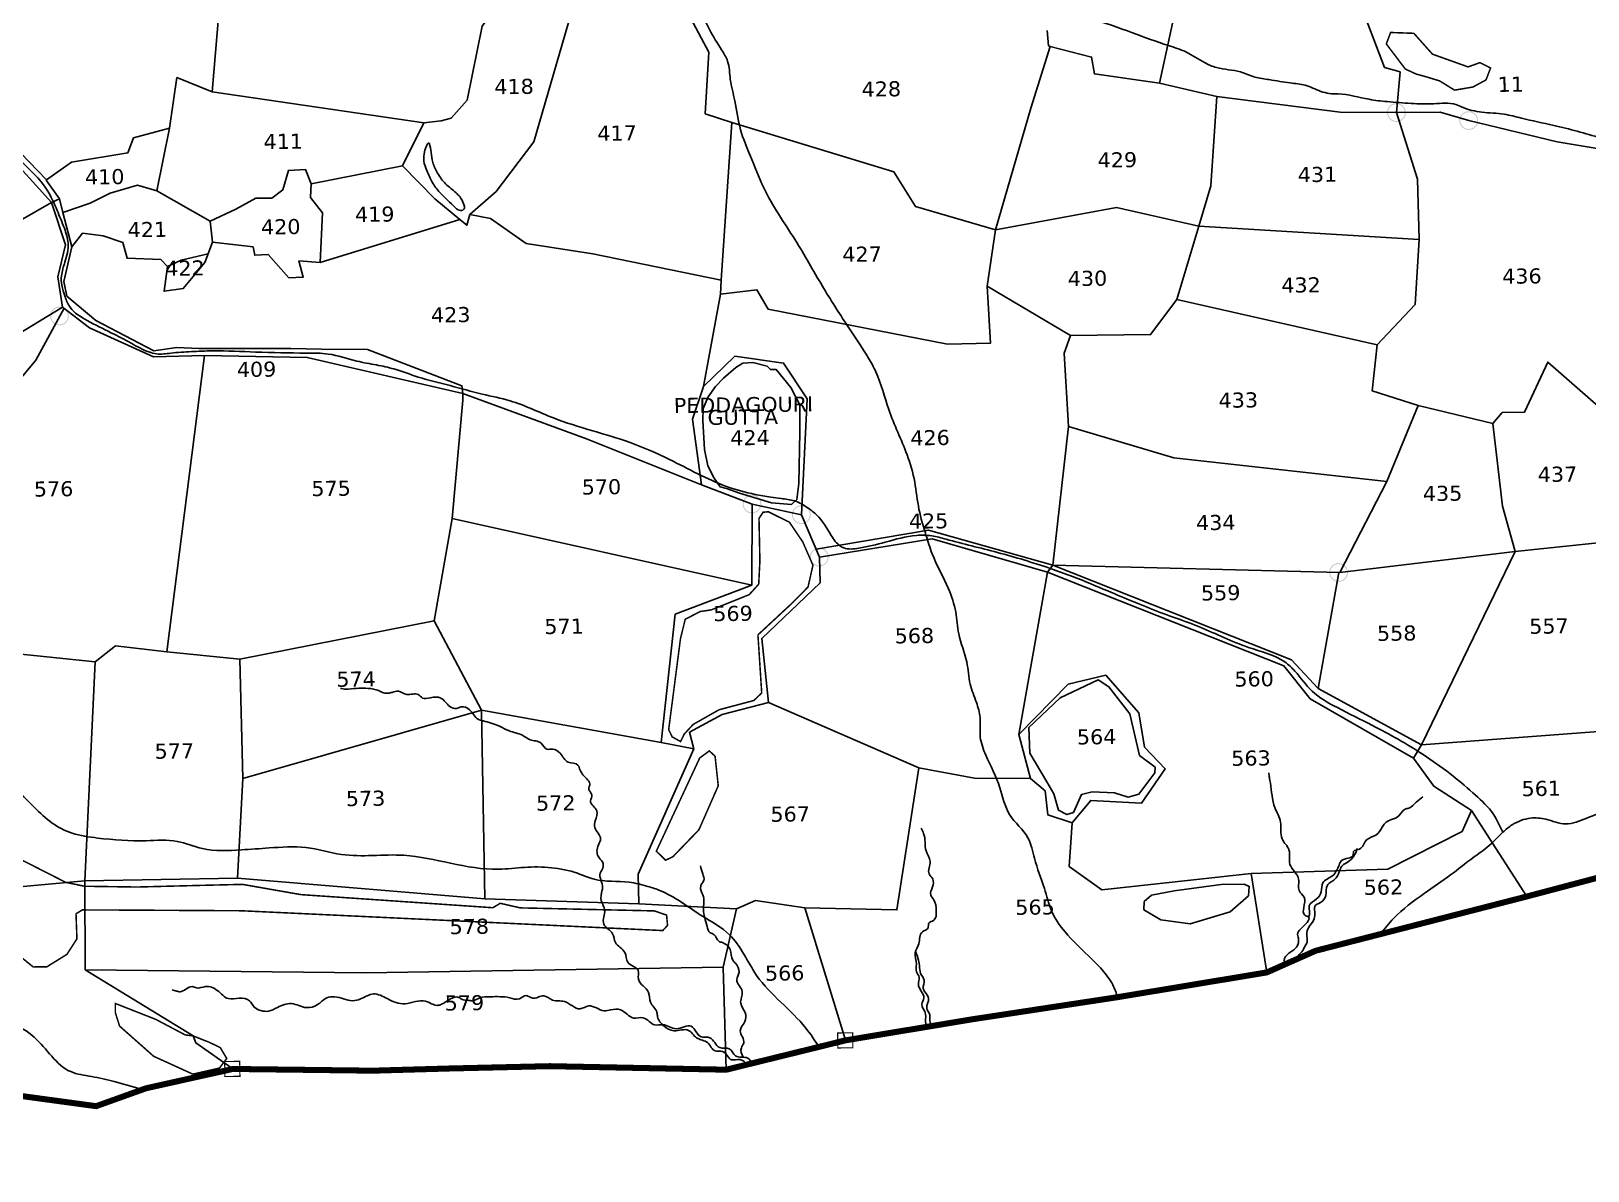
# Model space of a CAD drawing. Header units: inches. Extents: x 732949 to 750565, y 1640350 to 1646067.
# Drawn here: x 744228 to 746294, y 1641747 to 1643260 of the extents above; entities that cross this region are included whole.
import ezdxf
from ezdxf.enums import TextEntityAlignment as Align

# ---------------------------------------------------------------- set-up
doc = ezdxf.new("R2010")
doc.units = ezdxf.units.IN
doc.header["$MEASUREMENT"] = 0
doc.linetypes.add('ACAD_ISO02W100', pattern=[15, 12, -3])
for name, color, linetype in [('HILL', 223, 'Continuous'), ('PLOT', 7, 'Continuous'), ('PLOT NO', 7, 'Continuous'), ('ROADS', 6, 'Continuous'), ('TANKS-STREAM', 4, 'Continuous'), ('VILLAGE BOUNDRY', 5, 'Continuous'), ('VILLAGE STONES', 240, 'Continuous')]:
    doc.layers.add(name, color=color, linetype=linetype)
doc.styles.get("Standard").update_dxf_attribs({"font": 'verdana.ttf'})

msp = doc.modelspace()

# ---------------------------------------------------------------- hatches: boundary and pattern name
at = {"layer": 'VILLAGE STONES'}
h = msp.add_hatch(color=256, dxfattribs=at)
edge = h.paths.add_edge_path(flags=16)
edge.add_arc((746040.1, 1643151.7), 11.1, -4.323, 355.677)
edge = h.paths.add_edge_path()
edge.add_arc((746040.1, 1643151.7), 12.5, -4.323, 355.677)
h = msp.add_hatch(color=256, dxfattribs=at)
edge = h.paths.add_edge_path(flags=16)
edge.add_arc((746136.1, 1643141.1), 11.1, -4.323, 355.677)
edge = h.paths.add_edge_path()
edge.add_arc((746136.1, 1643141.1), 12.5, -4.323, 355.677)
h = msp.add_hatch(color=256, dxfattribs=at)
edge = h.paths.add_edge_path(flags=16)
edge.add_arc((744265.3, 1642881.7), 11.1, -4.323, 355.677)
edge = h.paths.add_edge_path()
edge.add_arc((744265.3, 1642881.7), 12.5, -4.323, 355.677)
h = msp.add_hatch(color=256, dxfattribs=at)
edge = h.paths.add_edge_path(flags=16)
edge.add_arc((745184.6, 1642632.2), 11.1, -4.323, 355.677)
edge = h.paths.add_edge_path()
edge.add_arc((745184.6, 1642632.2), 12.5, -4.323, 355.677)
h = msp.add_hatch(color=256, dxfattribs=at)
edge = h.paths.add_edge_path(flags=16)
edge.add_arc((745250.1, 1642617.9), 11.1, -4.323, 355.677)
edge = h.paths.add_edge_path()
edge.add_arc((745250.1, 1642617.9), 12.5, -4.323, 355.677)
h = msp.add_hatch(color=256, dxfattribs=at)
edge = h.paths.add_edge_path(flags=16)
edge.add_arc((745273.9, 1642561.6), 11.1, -4.323, 355.677)
edge = h.paths.add_edge_path()
edge.add_arc((745273.9, 1642561.6), 12.5, -4.323, 355.677)
h = msp.add_hatch(color=256, dxfattribs=at)
edge = h.paths.add_edge_path(flags=16)
edge.add_arc((745963.4, 1642541.2), 11.1, -4.323, 355.677)
edge = h.paths.add_edge_path()
edge.add_arc((745963.4, 1642541.2), 12.5, -4.323, 355.677)

# ---------------------------------------------------------------- linework, layer by layer
at = {"layer": 'HILL', "ltscale": 10, "const_width": 2.03}
for points in [[(746026.7, 1643242.8), (746032.4, 1643258), (746063.3, 1643256.9), (746081, 1643237), (746088, 1643229.2), (746135.3, 1643212.3), (746151, 1643218), (746165.1, 1643210.9), (746159.1, 1643195.1), (746141.7, 1643185.6), (746117.3, 1643181.5), (746097.3, 1643193.8), (746076.2, 1643200.2), (746066.6, 1643202.7), (746051.9, 1643209.5), (746026.7, 1643242.8)], [(745074, 1642332.7), (745089.7, 1642453.8), (745096, 1642479.1), (745115.8, 1642489.4), (745130.4, 1642491.5), (745180.9, 1642511.8), (745193.5, 1642525.7), (745195.1, 1642556.2), (745193.9, 1642613), (745199.4, 1642621.2), (745206.3, 1642621.8), (745234.3, 1642607.9), (745251.9, 1642582), (745265.5, 1642550.8), (745259, 1642521.9), (745235.7, 1642498.5), (745192.5, 1642458.4), (745197.5, 1642381.3), (745187.1, 1642371.3), (745140.9, 1642359), (745106.6, 1642339.6), (745094.6, 1642326.7), (745089.8, 1642316.8), (745078.6, 1642323), (745074, 1642332.7)], [(745057.6, 1642171.3), (745115.2, 1642295), (745128, 1642304.4), (745135.6, 1642297.3), (745139.8, 1642258.1), (745114.1, 1642199.6), (745079.5, 1642163.8), (745069.9, 1642159.3), (745057.6, 1642171.3)], [(744197.8, 1642168.4), (744273.7, 1642129.8), (744298.8, 1642124.7), (744368.3, 1642123.7), (744453.8, 1642125.9), (744508.1, 1642127.2), (744585.8, 1642113.6), (744840.7, 1642096.2), (744850.3, 1642102.1), (744877, 1642096), (745055.1, 1642092), (745071.2, 1642086.4), (745072.5, 1642072.8), (745066.1, 1642065.9), (744506.5, 1642092.2), (744326.7, 1642093.2), (744295.6, 1642093.3), (744287.2, 1642088.2), (744288.4, 1642054.9), (744275.1, 1642034.3), (744248.5, 1642017.8), (744230.4, 1642017.6), (744189.3, 1642050.7)], [(744477.7, 1641883.4), (744442.3, 1641875.3), (744390.3, 1641899), (744345, 1641939.1), (744339.3, 1641957.2), (744339.4, 1641969.1), (744393.1, 1641948), (744432.1, 1641927.4), (744442.5, 1641926.1), (744464.3, 1641917.5), (744478.6, 1641910.6), (744487.3, 1641896.1), (744477.7, 1641883.4)]]:
    msp.add_lwpolyline(points, dxfattribs=at)
at = {"layer": 'HILL'}
msp.add_lwpolyline([(745134.6, 1642666.3), (745125.8, 1642682.7), (745121.7, 1642704.6), (745119.2, 1642743), (745119.8, 1642759.1), (745126.5, 1642774.4), (745136.1, 1642788.1), (745146.9, 1642799.1), (745163.1, 1642813.1), (745172.5, 1642819), (745185.8, 1642819.8), (745204.8, 1642814.9), (745209, 1642810.8), (745216.9, 1642810.6), (745236.2, 1642786.7), (745247.9, 1642763.8), (745247.9, 1642727.4), (745246.9, 1642659.5), (745244.1, 1642638), (745237.2, 1642631.5), (745210.5, 1642633.7), (745168.1, 1642646.6), (745150.6, 1642652.8), (745142.2, 1642655), (745134.6, 1642666.3)], dxfattribs=at)
at = {"layer": 'HILL', "ltscale": 10}
for points in [[(745891.2, 1642020.6), (745891.6, 1642028.6), (745900, 1642037.6), (745904.9, 1642041.1), (745910.3, 1642053.8), (745908.9, 1642060.6), (745921.5, 1642076.8), (745923.6, 1642083.9), (745918.6, 1642086.3), (745917.1, 1642096.4), (745917.5, 1642110.2), (745911, 1642118.9), (745910.3, 1642134.3), (745898.8, 1642153.8), (745897.5, 1642173), (745888.3, 1642187.6), (745886.4, 1642210), (745878.6, 1642229.1), (745872.9, 1642261.5), (745871.5, 1642269), (745870.6, 1642275.4)], [(745923.7, 1642083.8), (745924.9, 1642089.7), (745924.4, 1642098.6), (745934.2, 1642107.8), (745940.3, 1642117.5), (745942.3, 1642129.1), (745955.4, 1642138.7), (745963.9, 1642152.8), (745967.2, 1642158.7), (745976.4, 1642162), (745982.6, 1642165.8), (745983.3, 1642170.7), (745991, 1642174.1), (746000.6, 1642186.3), (746012.7, 1642192.7), (746021.4, 1642203.2), (746024.7, 1642208.2), (746043.1, 1642218.1), (746051.6, 1642227), (746056.6, 1642228.5), (746066.5, 1642236.3), (746075, 1642243.6)], [(745909, 1642028.5), (745911, 1642034.2), (745914.7, 1642037.7), (745918.8, 1642045.2), (745921.5, 1642050.6), (745921, 1642061.3), (745923.3, 1642069.5), (745930.9, 1642081.5), (745931.6, 1642091.4), (745931.6, 1642097.8), (745939.3, 1642103.2), (745946.4, 1642112.6), (745948.4, 1642126.1), (745952.8, 1642130.1), (745958.2, 1642134), (745964.3, 1642143.9), (745967.6, 1642151.2), (745973, 1642155.3), (745979.6, 1642160), (745984, 1642165.4), (745986.3, 1642169.2), (745987.6, 1642174.8)]]:
    msp.add_spline(points, degree=3, dxfattribs=at)
at = {"layer": 'PLOT'}
for points in [[(746191.2, 1643840.3), (746163.2, 1643797), (746119.7, 1643707.1), (746066.2, 1643630.7), (746115.1, 1643556.1), (746116.7, 1643497.9), (746045.8, 1643501.3), (746014.3, 1643375.8), (746000.9, 1643329.7), (745990.3, 1643300.7), (746024.5, 1643211.7), (746044.9, 1643205.6), (746040.4, 1643151.6), (745965.4, 1643152.4), (745801.6, 1643173), (745725.7, 1643190.8), (745639.2, 1643203), (745635.4, 1643225.4), (745580.6, 1643239.5), (745578.4, 1643240.1), (745576.5, 1643260.6)], [(743145.2, 1643168.4), (743320.7, 1643109.6), (743422.1, 1643075.6), (743463.3, 1643063.6), (743488, 1643057.7), (743506.8, 1643055.2), (743562.5, 1643049), (743696.4, 1643056.2), (743754, 1643055), (743969.1, 1643098.2), (744116.4, 1643132.4), (744178.7, 1643134.3), (744247.9, 1643062.3), (744281.1, 1643085.7), (744355.9, 1643098.2), (744363.6, 1643118), (744411.5, 1643131.1), (744421.1, 1643198.1), (744468.1, 1643179.2), (744481.2, 1643336.2), (744488.1, 1643424.1), (744495.5, 1643639.8)], [(745792.9, 1643454.6), (745770.9, 1643398.6), (745725.7, 1643190.8)], [(744922.3, 1643390.1), (744909.7, 1643361.1), (744865, 1643319.1), (744826.2, 1643266.3), (744806.4, 1643168), (744785.3, 1643144.1), (744772.1, 1643140.8), (744748.8, 1643138), (744468.1, 1643179.2)], [(744959.6, 1643381.8), (744955.3, 1643320.2), (744895.1, 1643113), (744845.1, 1643047.1), (744810, 1643016.2), (744806.2, 1643002.1), (744796.9, 1643009.7), (744611.1, 1642952.9), (744583.1, 1642955.1), (744588.8, 1642933), (744569.7, 1642932.5), (744542.4, 1642963.2), (744524.5, 1642962.2), (744522.3, 1642973.3), (744468.5, 1642979.8), (744465.2, 1643007.4), (744394.6, 1643047.7), (744368.6, 1643055.2), (744332.6, 1643044.8), (744306, 1643031.6), (744269.7, 1643018.9), (744265.2, 1643037.3), (744254.5, 1643032.5)], [(745098.3, 1643350.8), (745103.4, 1643276.6), (745127.3, 1643232.1), (745122.6, 1643150.2), (745157.9, 1643138.4), (745143.8, 1642929.2), (744973.1, 1642964.2), (744884.9, 1642978.1), (744837.3, 1643011.1), (744810, 1643016.2)], [(745580.6, 1643239.5), (745554.9, 1643157.6), (745507.7, 1642995.9), (745401.7, 1643026.9), (745372.9, 1643073.1), (745157.9, 1643138.4)], [(745801.6, 1643173), (745793.6, 1643054.4), (745777.7, 1643000.7), (745668.4, 1643025.8), (745507.7, 1642995.9)], [(746040.4, 1643151.6), (746068.2, 1643063.3), (746070.1, 1642983), (745777.7, 1643000.7)], [(746040.4, 1643151.6), (746098.1, 1643152.2), (746136.4, 1643141), (746253.5, 1643113), (746367.8, 1643093.7)], [(744411.5, 1643131.1), (744394.6, 1643047.7)], [(744748.8, 1643138), (744720.7, 1643081.1), (744763.7, 1643037), (744796.9, 1643009.7)], [(743694.4, 1643039.3), (743785.9, 1643053.4), (743886.4, 1643070.5), (743953.3, 1643082.4), (744022.6, 1643098.1), (744115.9, 1643119.3), (744170.2, 1643114.3), (744203.8, 1643088.6), (744238.3, 1643050.4), (744254.5, 1643032.5), (744100.4, 1642943.9), (744104.4, 1642877.5), (744124.9, 1642865.8), (744148.9, 1642820.2), (743966.3, 1642730), (744010.6, 1642659.2), (743978.7, 1642516.2), (744042.8, 1642450.3), (744312.7, 1642422.4), (744298.8, 1642132.1), (744299.2, 1642013.8), (744442.5, 1641926.1), (744446.1, 1641916.8), (744495.2, 1641882.2)], [(744720.7, 1643081.1), (744599.2, 1643057.2)], [(744265.2, 1643037.3), (744247.6, 1643062.1)], [(744465.2, 1643007.4), (744499.4, 1643023.5), (744525.9, 1643038), (744547, 1643038.3), (744561.8, 1643049.3), (744569.1, 1643075), (744591.8, 1643076.2), (744599.2, 1643057.2), (744598.6, 1643038.8), (744614.6, 1643018.5), (744611.1, 1642952.9)], [(745143.8, 1642929.2), (745142.9, 1642910.5), (745120, 1642788.3), (745105.7, 1642744.6), (745117.7, 1642657.7), (744964.9, 1642718.7), (744800.5, 1642778.8), (744594.2, 1642826.8), (744457.6, 1642829.4), (744390.2, 1642827.5), (744305.1, 1642865.8), (744269.4, 1642893.5), (744262.9, 1642933.8), (744273.2, 1642976), (744254.5, 1643032.5)], [(744269.7, 1643018.9), (744281.6, 1642973.4), (744271.1, 1642927.5), (744275.1, 1642908.1), (744313.6, 1642875.7), (744390.3, 1642835.5), (744421, 1642839.8), (744450.4, 1642838.4), (744501.2, 1642838.5), (744572.4, 1642838.6), (744613.1, 1642837.7), (744674.2, 1642837), (744799.4, 1642789), (744800.5, 1642778.8), (744800.8, 1642769.9), (744786.5, 1642612.8), (744762.5, 1642477.2), (744825.6, 1642358.6), (745064.2, 1642315.6), (745082.8, 1642485.8), (745184.3, 1642524.5), (745184.9, 1642632.1), (745117.7, 1642657.7)], [(745507.7, 1642995.9), (745496.8, 1642921.2), (745501.4, 1642845.8), (745444.3, 1642844.2), (745206, 1642890.8), (745191.2, 1642916.6), (745142.9, 1642910.5)], [(745496.8, 1642921.2), (745607.6, 1642855.6), (745713.8, 1642856.9), (745748.5, 1642903.4), (745777.7, 1643000.7)], [(744408.8, 1642947.2), (744399.6, 1642956.6), (744354.9, 1642958.4), (744349.3, 1642979.1), (744323.4, 1642988.3), (744296, 1642991.6), (744281.6, 1642973.4)], [(744468.5, 1642979.8), (744458.3, 1642952.8), (744429.6, 1642918.3), (744404.2, 1642914.5), (744408.8, 1642947.2), (744427, 1642955.8), (744462.5, 1642964)], [(745748.5, 1642903.4), (746014.5, 1642843.3), (746064.8, 1642897), (746070.1, 1642983)], [(744269.4, 1642893.5), (744148.9, 1642820.2)], [(744271.3, 1642892.1), (744233.8, 1642823), (744101.3, 1642663.5), (744010.6, 1642659.2)], [(745607.6, 1642855.6), (745599, 1642832.2), (745604.9, 1642734.8), (745584.1, 1642550.9), (745418.7, 1642597.2), (745269.7, 1642572)], [(746014.5, 1642843.3), (746007.7, 1642782.4), (746069, 1642762.8), (746168.3, 1642738.9), (746180.7, 1642753.4), (746210.2, 1642754.2), (746241.1, 1642820.6), (746329.6, 1642743)], [(744457.6, 1642829.4), (744407.8, 1642436), (744339.6, 1642444), (744312.7, 1642422.4)], [(745120, 1642788.3), (745161.9, 1642828.3), (745226.6, 1642819.2), (745257.8, 1642771.5), (745250.4, 1642617.8), (745184.9, 1642632.1)], [(746069, 1642762.8), (746027.6, 1642662), (745965.2, 1642541.1)], [(746027.6, 1642662), (745744.6, 1642693.5), (745604.9, 1642734.8)], [(746168.3, 1642738.9), (746181.1, 1642629.3), (746197.8, 1642568.9), (746073.5, 1642312.3)], [(744786.5, 1642612.8), (745184.3, 1642524.5)], [(745250.4, 1642617.8), (745274.2, 1642561.5), (745275.2, 1642527.4), (745197.6, 1642453.6), (745206.7, 1642368.6), (745144.8, 1642352.5), (745101.5, 1642329.2), (745107.2, 1642307), (745064.2, 1642315.6)], [(745274.2, 1642561.5), (745424, 1642585.9), (745577, 1642541.8), (745584.1, 1642550.9), (745965.2, 1642541.1), (746197.8, 1642568.9), (746341.6, 1642584)], [(745577, 1642541.8), (745538.9, 1642326.3), (745554.3, 1642267.6), (745480.1, 1642268.2), (745406.3, 1642281.8)], [(746139.6, 1642225.3), (746089.6, 1642257.5), (746062.7, 1642294.6), (745925.8, 1642373.6), (745890.8, 1642417.3), (745577, 1642541.8)], [(745584.1, 1642550.9), (745901, 1642425.3), (745936.1, 1642387), (746073.5, 1642312.3), (746062.7, 1642294.6)], [(745963.7, 1642541.2), (745936.1, 1642387)], [(744407.8, 1642436), (744504.5, 1642426.1), (744762.5, 1642477.2)], [(744504.5, 1642426.1), (744508.7, 1642267.8), (744501.6, 1642135.3)], [(745604.3, 1642393), (745654.4, 1642404.8), (745698.3, 1642355), (745705.6, 1642309.4), (745733.2, 1642280.5), (745701.8, 1642235.2), (745634.4, 1642238.6), (745609.4, 1642208.3)], [(745604.3, 1642393), (745538.9, 1642326.1)], [(744298.8, 1642132.1), (744501.6, 1642135.3), (744830, 1642108.2), (745034.2, 1642101.3), (745164.1, 1642094.7), (745189.2, 1642105.7), (745254.7, 1642096), (745377, 1642093.3), (745406.3, 1642281.8), (745206.7, 1642368.6)], [(744825.6, 1642358.6), (744508.7, 1642267.8)], [(744508.7, 1642267.8), (744825.6, 1642358.6), (744830, 1642108.2)], [(746073.5, 1642312.3), (746326.3, 1642331.3)], [(745107.2, 1642307), (745033.7, 1642140.9), (745034.2, 1642101.3)], [(745554.3, 1642267.6), (745573.6, 1642251.3), (745577.5, 1642219.4), (745609.5, 1642208.8), (745605.7, 1642150.8), (745649.1, 1642119.8), (745766.6, 1642132.7), (745847.4, 1642141.6), (746028.9, 1642147.6), (746127.3, 1642197.3), (746139.6, 1642225.3), (746213.1, 1642111.1)], [(743561, 1642111.8), (743717.5, 1642095.2), (743764.7, 1642090.1), (743975.3, 1642102.4), (744298.8, 1642132.1)], [(745867.9, 1642010.3), (745847.4, 1642141.6)], [(745164.1, 1642094.7), (745146.4, 1642017.3), (744672, 1642009.7), (744299.2, 1642013.8)], [(745254.7, 1642096), (745308.9, 1641920.2)], [(745146.4, 1642017.3), (745150.4, 1641881.2)]]:
    msp.add_lwpolyline(points, dxfattribs=at)
at = {"layer": 'ROADS'}
for points in [[(743081.7, 1643170.4), (743109.7, 1643197.8), (743143.7, 1643236.5), (743173.3, 1643254.2), (743207.7, 1643271.8), (743261.6, 1643301.6), (743312, 1643332.7), (743335, 1643343.5), (743361.5, 1643353.9), (743406.4, 1643369.7), (743449.1, 1643385), (743495.7, 1643398.7), (743543.7, 1643416), (743576.8, 1643432.1), (743613.1, 1643444.3), (743685.2, 1643462.6), (743738.9, 1643478), (743799.2, 1643493.8), (743833.2, 1643503.8), (743879.5, 1643518.6), (743934.2, 1643538), (743955.9, 1643541.6), (743986.6, 1643539.7), (744005.9, 1643541.2), (744030, 1643554.1), (744078, 1643584.1), (744104, 1643600.3), (744125.6, 1643608.3), (744159.2, 1643614.9), (744201.6, 1643619.9), (744231.2, 1643625.8), (744249.8, 1643634), (744278.7, 1643648.6), (744319.4, 1643673.9), (744364.5, 1643703.9), (744404.4, 1643726.5), (744432.4, 1643739.7), (744451, 1643745.7), (744480.6, 1643743.7), (744562.1, 1643742.3), (744651.2, 1643739.8), (744700, 1643736), (744716.3, 1643723.1), (744731.4, 1643717.8), (744755.4, 1643718.5), (744793.1, 1643720.6), (744859.6, 1643721.4), (744900.7, 1643714.4), (744919.8, 1643708.9), (744943.8, 1643710.9), (744960.9, 1643721.4), (744980.4, 1643738.3), (744994.7, 1643750.3), (745007.8, 1643762.2), (745034.8, 1643778.7), (745051, 1643791.1), (745076.8, 1643802.4), (745126.5, 1643809.4), (745172.9, 1643819), (745221.6, 1643817), (745250.3, 1643817.1), (745293.6, 1643804.3), (745331.1, 1643789.8), (745363, 1643778.4), (745393.4, 1643768.6), (745428, 1643760.2), (745462.1, 1643748.6), (745487.7, 1643739.9), (745510.3, 1643736.5), (745529.9, 1643732.7), (745552.9, 1643725), (745577.8, 1643727.2), (745600.7, 1643731.4), (745614.2, 1643735.8), (745626.1, 1643742.6), (745637.7, 1643761.8), (745651.3, 1643785.2), (745664.6, 1643800.6), (745686.3, 1643814.8), (745703.8, 1643826.1), (745728.6, 1643835.7), (745753.8, 1643842.8), (745780.6, 1643849.4), (745810, 1643857.5), (745837.9, 1643857.5), (745902, 1643860.4), (745982.4, 1643864.3), (746068.1, 1643868.4), (746122.2, 1643885.7), (746165.6, 1643901.2), (746194.6, 1643909.2)], [(743922.6, 1643470.6), (743968.1, 1643472.9), (744007.3, 1643478.8), (744031.9, 1643485.6), (744056, 1643486.4), (744076.1, 1643480.8), (744092.8, 1643464), (744116.8, 1643441.9), (744140.7, 1643420.3), (744161.5, 1643411), (744183.1, 1643403.4), (744204.4, 1643399.3), (744225.3, 1643398.3), (744256.7, 1643402.1), (744293.5, 1643404.2), (744327, 1643405.6), (744352.1, 1643409.1), (744377.1, 1643410.8), (744399.2, 1643409.2), (744427.3, 1643404.7), (744466.6, 1643394.1), (744486.1, 1643390), (744515.2, 1643387), (744562.6, 1643384.2), (744608.3, 1643379.6), (744627.8, 1643375.4), (744654.6, 1643372.4), (744675.2, 1643371.9), (744698.6, 1643367), (744720.3, 1643359.4), (744738.2, 1643348.4), (744766.3, 1643333.5), (744788.4, 1643324.2), (744799.3, 1643319.7), (744812.9, 1643315.5), (744825.5, 1643312.2), (744836, 1643312.5), (744842.4, 1643313.5), (744849.4, 1643319.7), (744871.9, 1643337.3), (744884.2, 1643351.3), (744896.3, 1643357.9), (744910.8, 1643361.8), (744927.9, 1643358.2), (744939.3, 1643358.8), (744967.1, 1643364), (744985.5, 1643364), (745013.6, 1643356.2), (745043.1, 1643348.3), (745077.5, 1643341.4), (745117.8, 1643331.3), (745142.9, 1643324.1), (745166.1, 1643318.5), (745195.4, 1643314.5), (745223.4, 1643307.8), (745240.7, 1643303.5), (745266.3, 1643303), (745285.7, 1643308.9), (745302.5, 1643327.8), (745323.9, 1643340.6), (745349.8, 1643343.3), (745379.6, 1643338.6), (745422.5, 1643331.2), (745447.5, 1643325.2), (745477.3, 1643329), (745505.2, 1643333.2), (745525.8, 1643332.5), (745551.7, 1643326.5), (745571.5, 1643310.7), (745591.8, 1643292.3), (745606.5, 1643284.4), (745633.6, 1643276.4), (745689.9, 1643257.5), (745737.4, 1643240.7), (745760.6, 1643232.2), (745785.3, 1643218.1), (745801.3, 1643211.4), (745833, 1643205.7), (745852.2, 1643198.8), (745871.3, 1643195.4), (745899.1, 1643191), (745919, 1643188), (745929.2, 1643184.3), (745950.9, 1643177), (745962.7, 1643176.5), (746003.9, 1643169.3), (746027.7, 1643166.2), (746059.8, 1643163.9), (746089.6, 1643163.3), (746119.2, 1643162.4), (746127.6, 1643158.8), (746153.6, 1643152.2), (746183, 1643149.5), (746206, 1643144.3), (746248.9, 1643134.7), (746311.2, 1643117.8), (746354.6, 1643105.5), (746379.2, 1643102), (746416, 1643100), (746448, 1643101.8), (746487.9, 1643103.3), (746527.4, 1643103.5), (746563, 1643100.7), (746587.7, 1643099.2), (746623.9, 1643095.8), (746682.1, 1643082.2), (746726.9, 1643073.8), (746760.7, 1643064.3), (746786.6, 1643063), (746812.2, 1643062.3), (746858.4, 1643061.6), (746904.8, 1643062.4), (746954.4, 1643058.1), (746982.6, 1643052.8), (747012, 1643053.1), (747033.9, 1643052.3), (747055.2, 1643050.6), (747074.4, 1643041.5), (747087.4, 1643034.9), (747098, 1643033.7), (747104.8, 1643041.4), (747115, 1643051.1), (747133.3, 1643064.1), (747152.8, 1643066.9), (747183.4, 1643065.5), (747196.8, 1643069.3), (747215.2, 1643084.8), (747237.2, 1643094.5), (747274.1, 1643114), (747321.1, 1643137.5), (747363.2, 1643157.3), (747412.7, 1643185.9), (747491.3, 1643216.7), (747540.6, 1643232.9), (747581.4, 1643231), (747621.6, 1643223.5), (747635.3, 1643213.6), (747644.6, 1643196.4), (747669.5, 1643151.7), (747691.7, 1643124.6), (747720.1, 1643093.8), (747744.9, 1643056.4), (747764.9, 1643033.7), (747781, 1643025.4), (747814.6, 1643018.6), (747845.2, 1643020.2), (747869.6, 1643016.2), (747894, 1643016.1), (747928.6, 1643023.2), (747964.1, 1643032.7), (747999.8, 1643036), (748059.3, 1643044.4), (748093.1, 1643049.7), (748118.1, 1643059.5), (748134.6, 1643069.6), (748140.5, 1643072.8), (748171.2, 1643067.7), (748191.1, 1643065.9), (748212.6, 1643064.3), (748238.3, 1643059.5), (748262.7, 1643054), (748284.1, 1643046.1), (748297.5, 1643039), (748309, 1643019.8), (748322.7, 1642998.5), (748336.4, 1642985.3), (748358.3, 1642971.8), (748372.2, 1642960.4), (748379.5, 1642940.7), (748387.4, 1642915.2), (748392.8, 1642898.7), (748411.4, 1642861.5), (748421, 1642834.1), (748431.9, 1642802.9), (748437, 1642790.6), (748438.7, 1642779.1), (748433.6, 1642768.7), (748424.8, 1642756.2), (748400.9, 1642733.1), (748369.3, 1642713.7), (748330.7, 1642689.4), (748293.1, 1642663.1), (748266.1, 1642646.3), (748244, 1642632.2), (748220.5, 1642618.2), (748182, 1642608.4), (748160.2, 1642585.1), (748146.2, 1642565.9), (748136.2, 1642536.5), (748135.6, 1642519.4), (748133.1, 1642486.5), (748128, 1642463.3), (748117, 1642438.5), (748101, 1642412.6), (748093.1, 1642399.3), (748079.6, 1642373.1), (748075.7, 1642351.1), (748069.6, 1642305.3), (748065.5, 1642292.5), (748043.6, 1642263.8), (748015.5, 1642222.3), (747972.3, 1642159.4), (747948.3, 1642120.9), (747933.8, 1642097.3), (747924.8, 1642062.8), (747906.9, 1642018.3), (747899.9, 1641990), (747877.3, 1641951.8), (747846.7, 1641920.7), (747841.6, 1641911.2), (747834.6, 1641890.1), (747823.6, 1641870.9), (747814.2, 1641856.1), (747808.1, 1641853.1)], [(745116, 1643331.8), (745116.8, 1643310), (745121.8, 1643275.9), (745128, 1643262.1), (745144.3, 1643234.8), (745152.2, 1643219.9), (745155.8, 1643195.7), (745161.9, 1643167.3), (745169.5, 1643128.7), (745182.3, 1643094.7), (745200.2, 1643051.9), (745219.8, 1643017.1), (745241.8, 1642982.8), (745278.1, 1642921.3), (745311.3, 1642868.7), (745339.3, 1642825.5), (745349, 1642807.6), (745366.2, 1642757.4), (745390.4, 1642697.6), (745400.6, 1642661.3), (745406.3, 1642625), (745415.6, 1642590.7), (745423.8, 1642566), (745445.5, 1642519.3), (745455, 1642488.8), (745459, 1642459.9), (745469.7, 1642422.4), (745474.3, 1642393.1), (745482.5, 1642368.7), (745487.4, 1642348.7), (745487.7, 1642322.8), (745495, 1642298.8), (745513.7, 1642255.4), (745526.5, 1642220.1), (745551, 1642188.8), (745559.5, 1642161.8), (745572.8, 1642121.7), (745582.3, 1642092.2), (745600.3, 1642064), (745630.9, 1642032.7), (745649.3, 1642013.8), (745663.6, 1641993.7), (745670.1, 1641977.5)], [(742219.6, 1643255.7), (742194.4, 1643237), (742182.1, 1643220.5), (742170.6, 1643197.8), (742165.9, 1643180.5), (742173.8, 1643163.7), (742181.6, 1643138.8), (742184.2, 1643113.4), (742190.4, 1643090.7), (742196.2, 1643055), (742201.2, 1643049), (742211.2, 1643045.4), (742230, 1643047.5), (742237.3, 1643042.3), (742250.1, 1643027.1), (742268, 1643024.7), (742300.8, 1643032.5), (742341.6, 1643041.9), (742390.4, 1643047.6), (742424.5, 1643049.3), (742455.9, 1643056.4), (742476.3, 1643062.1), (742508.6, 1643056.1), (742564.1, 1643036.3), (742591.8, 1643037.3), (742608, 1643049.3), (742638.4, 1643066.9), (742652.6, 1643082.7), (742667.4, 1643104.2), (742690.6, 1643106.1), (742789.4, 1643102.9), (742848.7, 1643109.2), (742893.5, 1643112.2), (742947.1, 1643129.5), (742999, 1643148.5), (743051.2, 1643159.1), (743089.8, 1643171.3), (743126.8, 1643158.5), (743172.3, 1643146.7), (743227.3, 1643129.8), (743333.3, 1643094.2), (743445.4, 1643057.7), (743491.9, 1643045.9), (743549.6, 1643042.1), (743641.5, 1643045.2), (743702.3, 1643047.2), (743733, 1643051.1), (743758.1, 1643053.2), (743809.6, 1643061.9), (743868.5, 1643072.7), (743918.9, 1643082.1), (743980.1, 1643094.7), (744049, 1643110.1), (744086.2, 1643119.2), (744115.9, 1643126), (744133, 1643125.8), (744154.4, 1643124.4), (744175.5, 1643117.8), (744192.4, 1643107.3), (744212, 1643089.4), (744249, 1643048.5), (744262.1, 1643021.9), (744271.7, 1642998.1), (744276.7, 1642978.3), (744272.4, 1642953.1), (744267.9, 1642934.9), (744268.3, 1642922.6), (744272.6, 1642907.3), (744279.4, 1642893.2), (744302, 1642875.7), (744333.6, 1642859.5), (744360.6, 1642845.4), (744383.8, 1642834), (744394, 1642831.4), (744413.1, 1642832.4), (744440.3, 1642834.4), (744468.5, 1642835.4), (744525.6, 1642833.8), (744593, 1642832.5), (744621.9, 1642831.2), (744659.9, 1642821.8), (744686, 1642816.7), (744709.3, 1642811.4), (744741.4, 1642800.6), (744783.8, 1642789.2), (744826.6, 1642778), (744863.4, 1642769.1), (744920.9, 1642746.4), (745022.8, 1642713.7), (745075.2, 1642691.2), (745150.9, 1642655.4), (745188.6, 1642644.9), (745209.5, 1642641.2), (745223.3, 1642639.3), (745241.1, 1642636.3), (745259.3, 1642626.6), (745270.4, 1642617.7), (745289.6, 1642590.5), (745302.1, 1642576.1), (745306.3, 1642573.9), (745326.3, 1642573.5), (745361.4, 1642581.5), (745403, 1642590.5), (745423.2, 1642589.9), (745442.2, 1642585.4), (745510.5, 1642567.8), (745580.5, 1642546.6), (745610.1, 1642535.9), (745656.8, 1642516.8), (745726.6, 1642488.2), (745779.4, 1642468.6), (745843.6, 1642441.8), (745891.9, 1642422.4), (745905.4, 1642410.2), (745928.1, 1642383.8), (745961.7, 1642361.8), (746008.2, 1642338.3), (746075.5, 1642299.6), (746110.9, 1642274.5), (746141.5, 1642248.9), (746166.2, 1642223.9), (746181.5, 1642196.5)], [(746018.4, 1642061.1), (746036.4, 1642082), (746077, 1642115.1), (746112.1, 1642139.9), (746141.1, 1642162), (746163.4, 1642178.9), (746181.5, 1642196.5), (746193.8, 1642206.3), (746218.1, 1642215.1), (746238.4, 1642213.7), (746264.8, 1642207.4), (746292.8, 1642215.1), (746323.9, 1642227.9), (746362.5, 1642249.6), (746414.4, 1642273.7), (746456.9, 1642294.4), (746485.3, 1642309.2), (746525.8, 1642329.9), (746562.1, 1642354.5), (746603.9, 1642376.8), (746632.5, 1642392.8), (746667.1, 1642420), (746687.6, 1642438), (746718.9, 1642470.4), (746749.5, 1642508.3), (746786.9, 1642543.7), (746824.6, 1642575.9), (746863.4, 1642604), (746896.4, 1642638), (746916, 1642649.2), (746947.8, 1642673.1), (746987, 1642700.9), (747025.2, 1642729.6), (747065.6, 1642757.2), (747082.8, 1642772.1), (747093.9, 1642786.9), (747114.2, 1642816.4), (747121.4, 1642833.6), (747141.2, 1642848.2), (747178.2, 1642879.4), (747206.1, 1642913.9), (747232.7, 1642952.8), (747241.4, 1642984.6), (747247.9, 1643032.4), (747252, 1643053.4), (747245.2, 1643069.7), (747242.4, 1643083.5), (747237.9, 1643094.8)], [(742575.2, 1642978), (742594.7, 1642975.7), (742612.8, 1642962.6), (742630.8, 1642957), (742647.9, 1642949.1), (742664.7, 1642943.1), (742696.7, 1642921.4), (742715.1, 1642909), (742731.7, 1642896), (742748.5, 1642889.1), (742779.1, 1642887.7), (742794.1, 1642889.7), (742817, 1642885.9), (742844.9, 1642877.7), (742866.3, 1642873.4), (742877, 1642869.8), (742900.9, 1642847.7), (742933.2, 1642826.5), (742972.1, 1642813), (743015.5, 1642788.3), (743049.5, 1642761), (743102.6, 1642720.9), (743135.8, 1642694.2), (743170.7, 1642665.4), (743174, 1642664), (743195.8, 1642661.4), (743236, 1642658), (743274.7, 1642654.6), (743288.7, 1642658), (743295.2, 1642655), (743316.4, 1642646), (743357.4, 1642622.3), (743392.7, 1642612), (743420.2, 1642600.8), (743440.1, 1642581.3), (743469.2, 1642525.5), (743479.7, 1642501), (743491.7, 1642487.2), (743501.5, 1642468.6), (743507.3, 1642445.8), (743517.1, 1642429.1), (743521.1, 1642411.8), (743538.1, 1642395.8), (743560.6, 1642363.2), (743584.3, 1642338.3), (743607.5, 1642318.8), (743637.7, 1642292.7), (743660.4, 1642256.8), (743731.3, 1642184.8), (743784, 1642160.2), (743830.8, 1642148.6), (743886.1, 1642145.6), (743915.2, 1642141.1), (743950.6, 1642135.9), (744001, 1642120.9), (744029.1, 1642100.1), (744059.5, 1642074.1), (744086.1, 1642041), (744102.3, 1642025.1), (744111.3, 1641996.5), (744120.2, 1641983.6), (744141.3, 1641962.1), (744166.7, 1641948.5), (744183.6, 1641946.4), (744231.7, 1641924.4), (744280.1, 1641878.6), (744307.8, 1641872.2), (744338, 1641865.4), (744375.4, 1641854.9)], [(743583.4, 1642339.1), (743642.5, 1642375), (743679.4, 1642391.9), (743715.9, 1642410.2), (743746.9, 1642427), (743767.4, 1642437.7), (743798.3, 1642434.6), (743828.1, 1642428.7), (743873.1, 1642412), (743908.2, 1642405.5), (743972.6, 1642372.2), (744014.5, 1642349.3), (744051.4, 1642335), (744071.5, 1642324.8), (744100, 1642315.3), (744120.8, 1642300.9), (744151.4, 1642288), (744167, 1642278.3), (744209, 1642251), (744255.4, 1642208.6), (744282.1, 1642195.2), (744315.8, 1642188.7), (744380.3, 1642185.2), (744421.5, 1642184.2), (744454.9, 1642174.8), (744506.8, 1642173), (744543.5, 1642175.5), (744592.5, 1642176.1), (744639.5, 1642166.9), (744722.5, 1642165.8), (744784.3, 1642155.3), (744848.2, 1642147.3), (744882.7, 1642149.8), (744952.8, 1642141.9), (744974.9, 1642134.1), (745021.5, 1642130.1), (745046.5, 1642124.5), (745063, 1642118.7), (745090.1, 1642104), (745118.7, 1642085.1), (745154.8, 1642060.2), (745190.8, 1642006.4), (745256.1, 1641936.4), (745273.6, 1641911.5)]]:
    msp.add_spline(points, degree=3, dxfattribs=at)
at = {"layer": 'TANKS-STREAM'}
for points in [[(745552.2, 1642335.6), (745553.5, 1642301.2), (745575.8, 1642263.3), (745585.2, 1642247.3), (745591.3, 1642225.6), (745602.7, 1642219.9), (745611.4, 1642222.8), (745622.1, 1642246.7), (745636.4, 1642250.1), (745665.8, 1642248.5), (745684, 1642243.1), (745698.3, 1642247), (745719.6, 1642275.2), (745720, 1642282.7), (745699.2, 1642298.3), (745686.1, 1642353.5), (745658.5, 1642389.6), (745644, 1642398.6), (745593.7, 1642374.7), (745552.2, 1642335.6)], [(745704.9, 1642093.3), (745727.2, 1642080.3), (745766.5, 1642075), (745819.5, 1642090.9), (745843.8, 1642112), (745844.7, 1642124.6), (745837.8, 1642127.3), (745807.5, 1642127.2), (745745.1, 1642118.7), (745714.9, 1642112.8), (745705.2, 1642104.3), (745704.9, 1642093.3)]]:
    msp.add_lwpolyline(points, dxfattribs=at)
for points in [[(744756.1, 1643111), (744758.8, 1643098.8), (744760.9, 1643085.5), (744767.3, 1643071.2), (744777.8, 1643057.1), (744791.7, 1643045.1), (744796.6, 1643040.1), (744802, 1643029.8), (744802.5, 1643024), (744800.6, 1643022), (744797.4, 1643021.6), (744787.7, 1643028.4), (744770.3, 1643045.5), (744760.2, 1643059.1), (744752.9, 1643074.7), (744749, 1643087.5), (744749.8, 1643099.6), (744752.8, 1643108.6), (744754.9, 1643111.3), (744756.1, 1643111)], [(745178.5, 1641888.1), (745168.5, 1641894.8), (745157.4, 1641894.5), (745145.5, 1641905.4), (745135.5, 1641906.2), (745126, 1641916.8), (745111.1, 1641923.5), (745100.5, 1641933.4), (745080.8, 1641933), (745067.8, 1641939.2), (745059.3, 1641951.6), (745058.4, 1641957.5), (745049.7, 1641970.8), (745047.3, 1641983.8), (745033.8, 1642001.4), (745033.4, 1642012.8), (745019.8, 1642023.8), (745015.8, 1642036.9), (745003.2, 1642050), (744999.6, 1642061.7), (744987.8, 1642074.6), (744988, 1642084.2), (744989.3, 1642092.7), (744984.5, 1642106), (744985.4, 1642118.5), (744986.3, 1642122.8), (744983.1, 1642142.2), (744986.7, 1642148.7), (744986, 1642157.1), (744980.4, 1642164.5), (744980.7, 1642179.6), (744983.7, 1642187.7), (744975.9, 1642202.5), (744976.6, 1642211.5), (744978.5, 1642224.9), (744970.2, 1642238.1), (744972, 1642246), (744968.2, 1642253.2), (744969.3, 1642260.7), (744965.3, 1642267.2), (744956.4, 1642278.9), (744953.6, 1642285.3), (744940.6, 1642289.5), (744930, 1642301.2), (744919.9, 1642306.8), (744912.1, 1642306.7), (744904.5, 1642314.7), (744889.9, 1642319.2), (744879.8, 1642325.1), (744862.3, 1642331), (744848.5, 1642337.5), (744827.5, 1642344.2), (744821, 1642346.3), (744809.5, 1642359), (744798.3, 1642362.9), (744792.3, 1642360.6), (744783.6, 1642363.3), (744771.4, 1642374.6), (744757.6, 1642375), (744747.1, 1642374.6), (744741.4, 1642379.2), (744726.3, 1642379.3), (744715.1, 1642383.7), (744707, 1642382.1), (744701.4, 1642381), (744697, 1642381.2), (744685.8, 1642385.5), (744671.3, 1642387.5), (744659.5, 1642387.4), (744645.1, 1642386.4), (744638.4, 1642387.3)], [(745418.6, 1641938.4), (745415.6, 1641942.1), (745415.1, 1641955), (745410, 1641968.1), (745412.6, 1641976.4), (745405.5, 1641994.6), (745406.6, 1642003.9), (745402.9, 1642011.2), (745402.9, 1642021.5), (745401.1, 1642036.5), (745406.1, 1642048.3), (745410.8, 1642064.3), (745418.3, 1642069.4), (745419.5, 1642075.7), (745425.9, 1642079.5), (745429.2, 1642092.2), (745425.8, 1642106.9), (745421.9, 1642113), (745424.2, 1642123.8), (745424.5, 1642134.5), (745419.7, 1642141.2), (745421.1, 1642157.5), (745415.7, 1642171.6), (745414.4, 1642183.5), (745412.5, 1642194.9), (745409.3, 1642201.9)], [(745172.7, 1641897.7), (745170.5, 1641910.2), (745173.7, 1641916.6), (745169, 1641932.8), (745174.9, 1641945), (745175.5, 1641957), (745169.6, 1641969.5), (745171.6, 1641985), (745164.4, 1642000.6), (745167.4, 1642010.7), (745163, 1642022), (745159, 1642026.6), (745155.7, 1642040.9), (745145.3, 1642049.9), (745140.6, 1642051.7), (745134.5, 1642060.4), (745128.9, 1642063.1), (745125.1, 1642071.3), (745120.1, 1642094.2), (745120.6, 1642102.6), (745120.1, 1642110.8), (745116.4, 1642121.2), (745117.5, 1642127.4), (745120.6, 1642132.4), (745119.2, 1642141.2), (745116.1, 1642152)], [(745423.9, 1641939.3), (745420.6, 1641946.2), (745420.5, 1641953.9), (745416.5, 1641962.9), (745419.1, 1641975.6), (745414.1, 1641984.7), (745411.9, 1641989.1), (745413.2, 1642000.2), (745408.5, 1642008.8), (745407, 1642019.6), (745401.5, 1642038.2)], [(745184.8, 1641889.6), (745179, 1641896.5), (745162.9, 1641899.5), (745154.5, 1641908.9), (745141.8, 1641910.5), (745128.5, 1641923.7), (745117, 1641924.9), (745104, 1641938.8), (745084.1, 1641935.5), (745066, 1641940.9), (745055.5, 1641940.7), (745040.3, 1641950.1), (745027.4, 1641949.8), (745010.1, 1641960.8), (744997, 1641960.7), (744988.4, 1641959.5), (744967.8, 1641965.8), (744956.6, 1641962.1), (744935.6, 1641971.7), (744919.7, 1641973.6), (744908.2, 1641979.3), (744893.2, 1641976.2), (744885.1, 1641979.5), (744875.8, 1641975.2), (744862.9, 1641976.6), (744837.3, 1641978.1), (744823.2, 1641976.6), (744813.5, 1641972.7), (744807.2, 1641973.4), (744799.7, 1641974.5), (744795.5, 1641977.1), (744772.6, 1641968.1), (744766.5, 1641966.6), (744751.3, 1641972.1), (744724, 1641968.8), (744700.3, 1641975.5), (744682.2, 1641981.8), (744664.9, 1641975.1), (744654.3, 1641972.8), (744630.3, 1641978), (744620, 1641976.5), (744607.5, 1641967.3), (744593, 1641963.6), (744573.3, 1641968.9), (744554.5, 1641963.8), (744542.7, 1641958.9), (744532.7, 1641959.6), (744523.8, 1641964.4), (744517.5, 1641972.6), (744503.9, 1641976.2), (744489.6, 1641975.5), (744474.7, 1641986.4), (744459.1, 1641991.6), (744447, 1641989.8), (744441.6, 1641991.5), (744433, 1641988), (744425.3, 1641984.7), (744420.7, 1641985.6), (744414.7, 1641987.2)]]:
    msp.add_spline(points, degree=3, dxfattribs=at)
at = {"layer": 'VILLAGE BOUNDRY', "linetype": 'ACAD_ISO02W100', "ltscale": 2, "const_width": 8}
msp.add_lwpolyline([(746322.3, 1642140), (746213.1, 1642111.1), (745932.9, 1642039.1), (745867.9, 1642010.3), (745670.1, 1641977.5), (745478.2, 1641948.3), (745308.9, 1641920.2), (745150.4, 1641881.2), (744916.1, 1641885.9), (744782.5, 1641882.8), (744681.3, 1641879.9), (744495.2, 1641882.2), (744380, 1641856.5), (744313.9, 1641832.8), (744067.4, 1641866.3), (743583.7, 1641839.2), (743374, 1641817.5), (743238.6, 1641773.6), (743146.4, 1641783.2), (743007.9, 1641824.5), (742725.2, 1641750.9)], dxfattribs=at)
at = {"layer": 'VILLAGE STONES', "const_width": 1.59}
for points in [[(745298.3, 1641930), (745318.2, 1641930.2), (745318.5, 1641910.3), (745298.6, 1641910.1)], [(744484.6, 1641892), (744504.5, 1641892.3), (744504.8, 1641872.4), (744484.8, 1641872.1)]]:
    msp.add_lwpolyline(points, close=True, dxfattribs=at)

# ---------------------------------------------------------------- texts
at = {"layer": 'PLOT NO'}
for s, p in [('418', (744868.7, 1643186.3)), ('428', (745356.3, 1643183.1)), ('11', (746191.9, 1643189.3)), ('411', (744562.3, 1643113.5)), ('417', (745005.4, 1643124.5)), ('429', (745669.6, 1643089)), ('431', (745935.3, 1643069.6)), ('410', (744325.3, 1643066.5)), ('419', (744683.8, 1643016.8)), ('421', (744381.9, 1642996.5)), ('420', (744559, 1643000.2)), ('422', (744431.8, 1642945.3)), ('427', (745330.7, 1642963.8)), ('430', (745630, 1642931.7)), ('432', (745913.5, 1642922.9)), ('436', (746206.7, 1642934.7)), ('423', (744784.7, 1642883.4)), ('409', (744526.9, 1642811)), ('PEDDAGOURI  ', (745182, 1642764)), ('433', (745830.2, 1642770.1)), ('GUTTA', (745172.4, 1642747.6)), ('424', (745181.9, 1642720.2)), ('426', (745421, 1642720.2)), ('570', (744984.7, 1642654.9)), ('437', (746253.9, 1642671.7)), ('576', (744257.4, 1642652.2)), ('575', (744625.8, 1642652.9)), ('435', (746101.4, 1642646.3)), ('425', (745419, 1642609.6)), ('434', (745800.3, 1642607.6)), ('559', (745806.8, 1642514.3)), ('571', (744935.1, 1642469.8)), ('569', (745159.4, 1642486.9)), ('557', (746242.6, 1642470.1)), ('568', (745400.2, 1642457.4)), ('558', (746040.5, 1642460.7)), ('574', (744659, 1642399.8)), ('560', (745851.2, 1642400)), ('577', (744417.7, 1642304.3)), ('564', (745642.1, 1642323.2)), ('563', (745847, 1642294.9)), ('573', (744671.6, 1642241.4)), ('561', (746232.4, 1642254.6)), ('572', (744924.1, 1642235.3)), ('567', (745235.3, 1642220.6)), ('562', (746022.9, 1642123.6)), ('565', (745560.3, 1642097.1)), ('578', (744809.3, 1642071.4)), ('566', (745228, 1642009.6)), ('579', (744802.8, 1641970))]:
    msp.add_text(s, height=20, rotation=0.6838, dxfattribs=at).set_placement(p, align=Align.MIDDLE_CENTER)

doc.saveas('drawing.dxf')
